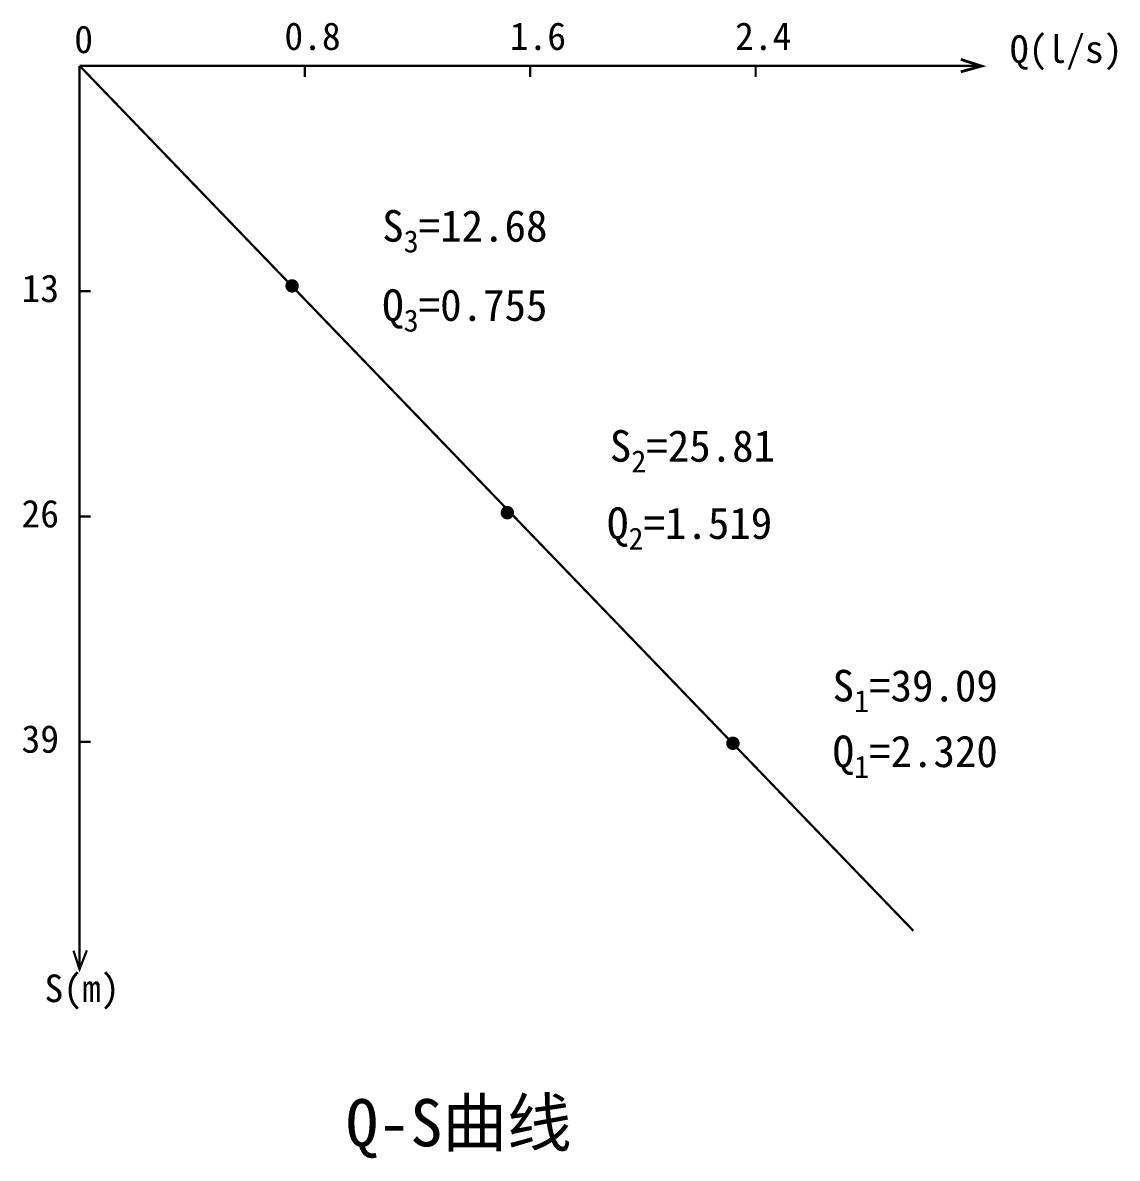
# Model space of a CAD drawing. Header units: millimetres. Extents: x -182 to 395, y -757 to 122.
# Drawn here: x 10.5 to 107.6, y -275.5 to -174.7 of the extents above; entities that cross this region are included whole.
import ezdxf

# ---------------------------------------------------------------- set-up
doc = ezdxf.new("R2010")
doc.units = ezdxf.units.MM
doc.layers.add('Q-S曲线WL', color=7, linetype='Continuous')
doc.layers.add('Q-S曲线WT', color=7, linetype='Continuous')
doc.styles.get("Standard").update_dxf_attribs({"font": ''})
doc.styles.get('Standard').set_extended_font_data('SimSun')

# ---------------------------------------------------------------- blocks, each defined once
blk = doc.blocks.new('186')
at = {"true_color": 0x000000}
for points in [[(0.491561, -0.011163), (0.489734, 0.031376), (0.48274, 0.081983), (0.470579, 0.131602), (0.453381, 0.179708), (0.431328, 0.225791), (0.409409, 0.262294), (0.384441, 0.296784), (0.350715, 0.335157), (0.319717, 0.364347), (0.279387, 0.395708), (0.236047, 0.422755), (0.190155, 0.445203), (0.150313, 0.460223), (0.101024, 0.473657), (0.050614, 0.481952), (-0.000382, 0.48502), (-0.042936, 0.483558), (-0.0936, 0.476998), (-0.143322, 0.465264), (-0.191574, 0.448479), (-0.230291, 0.430761), (-0.274534, 0.405218), (-0.315916, 0.37526), (-0.353999, 0.341207), (-0.388378, 0.303418), (-0.418689, 0.262294), (-0.444612, 0.218272), (-0.462662, 0.179709), (-0.47986, 0.131603), (-0.49202, 0.081984), (-0.499015, 0.031378), (-0.500842, -0.011162), (-0.499015, -0.053701), (-0.492021, -0.104307), (-0.479861, -0.153926), (-0.462663, -0.202032), (-0.44061, -0.248115), (-0.418691, -0.284618), (-0.38838, -0.325742), (-0.354001, -0.363531), (-0.322507, -0.392184), (-0.281645, -0.422848), (-0.237847, -0.449148), (-0.191578, -0.470805), (-0.151484, -0.485139), (-0.101972, -0.497725), (-0.051427, -0.505154), (-0.000387, -0.507346), (0.042135, -0.505155), (0.09268, -0.497727), (0.142193, -0.485142), (0.190149, -0.467532), (0.236041, -0.445085), (0.279381, -0.418038), (0.319711, -0.386679), (0.35071, -0.357489), (0.384436, -0.319116), (0.414038, -0.277479), (0.439201, -0.233019), (0.456587, -0.194152), (0.472958, -0.145758), (0.482738, -0.104318), (0.489733, -0.053712), (0.491561, -0.011173)], [(0.432591, -0.008925), (0.430521, -0.051457), (0.42433, -0.093587), (0.414077, -0.134916), (0.39986, -0.175055), (0.381812, -0.213623), (0.360103, -0.250256), (0.329513, -0.291176), (0.300521, -0.322364), (0.268637, -0.350589), (0.234163, -0.375584), (0.197425, -0.397114), (0.158769, -0.414974), (0.118562, -0.428996), (0.077183, -0.439047), (0.035024, -0.445033), (-0.007518, -0.446896), (-0.050039, -0.444619), (-0.092138, -0.438223), (-0.133417, -0.42777), (-0.173486, -0.413357), (-0.211966, -0.395122), (-0.248493, -0.373236), (-0.282723, -0.347906), (-0.31433, -0.319372), (-0.343018, -0.287903), (-0.368513, -0.253797), (-0.390577, -0.217377), (-0.408999, -0.178986), (-0.423606, -0.138987), (-0.43426, -0.09776), (-0.44086, -0.055692), (-0.443343, -0.013182), (-0.441687, 0.029368), (-0.435906, 0.071556), (-0.426056, 0.112983), (-0.41223, 0.153258), (-0.394558, 0.191999), (-0.373207, 0.228842), (-0.348379, 0.263437), (-0.320309, 0.295458), (-0.289262, 0.324601), (-0.255532, 0.350592), (-0.211965, 0.377276), (-0.173485, 0.395511), (-0.133416, 0.409923), (-0.092137, 0.420377), (-0.050037, 0.426772), (-0.007516, 0.429049), (0.035025, 0.427186), (0.077185, 0.4212), (0.118563, 0.411149), (0.158771, 0.397127), (0.197426, 0.379266), (0.234164, 0.357736), (0.268638, 0.332741), (0.300522, 0.304515), (0.329514, 0.273327), (0.355341, 0.239471), (0.377757, 0.203267), (0.396552, 0.165057), (0.411548, 0.125203), (0.422602, 0.084081), (0.429611, 0.042079), (0.432591, -0.008923)]]:
    blk.add_hatch(color=18, dxfattribs=at).paths.add_polyline_path(points)

msp = doc.modelspace()

# ---------------------------------------------------------------- linework, layer by layer
at = {"layer": 'Q-S曲线WL'}
for points, const_width in [([(93.71, -179.04), (95.54, -178.53), (93.71, -177.94)], 0.25), ([(15.5, -178.51), (15.5, -258.51)], 0.2), ([(15.5, -178.51), (95.5, -178.51)], 0.2), ([(15.53, -178.53), (89.5, -255.29)], 0.2), ([(35.5, -179.51), (35.5, -178.51)], 0.2), ([(55.5, -179.51), (55.5, -178.51)], 0.2), ([(75.5, -179.51), (75.5, -178.51)], 0.2), ([(16.5, -198.51), (15.5, -198.51)], 0.2), ([(16.5, -218.51), (15.5, -218.51)], 0.2), ([(16.5, -238.51), (15.5, -238.51)], 0.2), ([(14.96, -257.05), (15.5, -258.7), (16.15, -257.02)], 0.2)]:
    msp.add_lwpolyline(points, dxfattribs=dict(at, const_width=const_width))
msp.add_lwpolyline([(15.5, -178.51), (15.5, -178.51)], dxfattribs=at)

# ---------------------------------------------------------------- block references
at = {"layer": 'Q-S曲线WT', "color": 170, "xscale": 1.2, "yscale": 1.2}
for p in [(34.37, -198.03), (53.47, -218.16), (73.49, -238.63)]:
    msp.add_blockref('186', p, dxfattribs=at)

# ---------------------------------------------------------------- texts
at = {"layer": 'Q-S曲线WT', "attachment_point": 7}
for s, insert, char_height, width in [('\\A1;0', (15.03, -177.42), 2.45, 2.59), ('\\A1;0.8', (33.68, -177.14), 2.45, 7.77), ('\\A1;1.6', (53.68, -177.14), 2.45, 7.77), ('\\A1;2.4', (73.68, -177.14), 2.45, 7.77), ('Q(l/s)', (98.06, -178.9), 2.45, 15.54), ('\\A1;S{\\H0.7x;\\S^ 3;}=12.68', (42.36, -195.07), 2.8, 31.08), ('\\A1;13', (10.35, -199.52), 2.45, 5.18), ('\\A1;Q{\\H0.7x;\\S^ 3;}=0.755', (42.36, -202.1), 2.8, 31.08), ('\\A1;S{\\H0.7x;\\S^ 2;}=25.81', (62.56, -214.6), 2.8, 31.08), ('\\A1;26', (10.35, -219.52), 2.45, 5.18), ('\\A1;Q{\\H0.7x;\\S^ 2;}=1.519', (62.31, -221.46), 2.8, 31.08), ('\\A1;S{\\H0.7x;\\S^ 1;}=39.09', (82.33, -235.88), 2.8, 31.08), ('\\A1;39', (10.35, -239.52), 2.45, 5.18), ('\\A1;Q{\\H0.7x;\\S^ 1;}=2.320', (82.33, -241.71), 2.8, 31.08), ('\\A1;S(m)', (12.39, -262.27), 2.45, 10.36), ('\\A1;Q-S曲线', (39.14, -275.48), 4.2, 44.1)]:
    msp.add_mtext(s, dxfattribs=dict(at, insert=insert, char_height=char_height, width=width))

doc.saveas('drawing.dxf')
